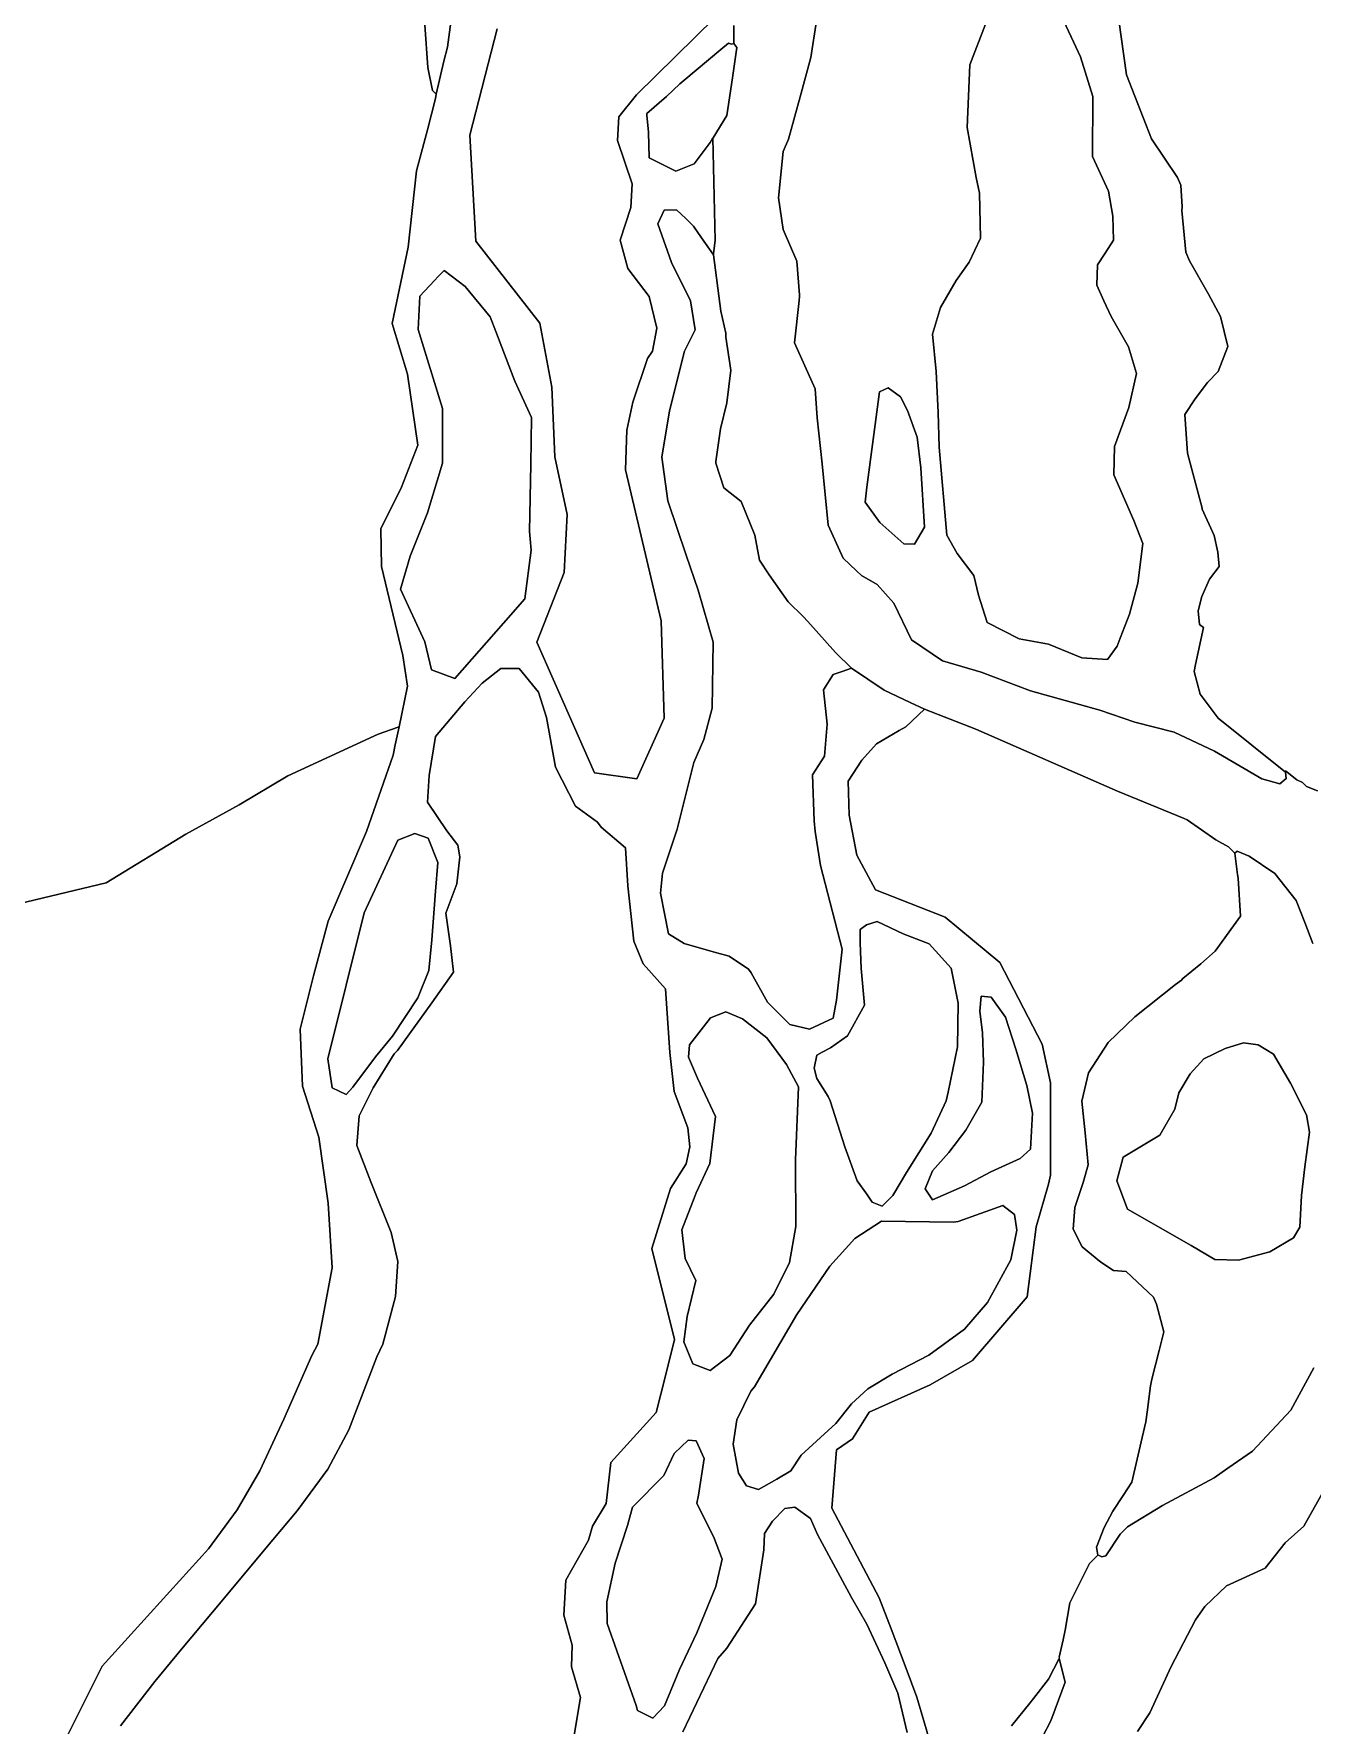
# Model space of a CAD drawing. Header units: inches. Extents: x 288635 to 1232953, y 676945 to 1655780.
# Drawn here: x 490286 to 501421, y 1424535 to 1439270 of the extents above; entities that cross this region are included whole.
import ezdxf

# ---------------------------------------------------------------- set-up
doc = ezdxf.new("R2010")
doc.units = ezdxf.units.IN
doc.header["$MEASUREMENT"] = 0

msp = doc.modelspace()

# ---------------------------------------------------------------- linework, layer by layer
at = {"color": 1}
for points in [[(493858.0744, 1439031.6574), (493791.7074, 1438743.8914), (493758.6135, 1438777.5378), (493718.3334, 1438977.6154), (493690.6721, 1439348.2766), (493644.3099, 1439639.6958), (493674.2744, 1440135.7746), (493687.141, 1440315.9065), (493750.676, 1440396.7911), (493829.0012, 1440343.805), (493865.5763, 1440170.9131), (493941.4236, 1439545.6132), (493888.5069, 1439154.0291), (493858.0744, 1439031.6574)], [(496337.9005, 1439189.602), (496363.8532, 1439180.9272), (496383.6206, 1439184.5878), (496409.7084, 1439152.1189), (496370.7776, 1438888.2547), (496322.2055, 1438559.0438), (496202.2074, 1438364.8794), (496201.9462, 1438364.4567), (496177.217, 1438324.4433), (496036.9278, 1438138.027), (495878.1775, 1438074.5269), (495645.3437, 1438190.9438), (495638.7423, 1438414.7814), (495624.177, 1438561.3612), (495625.4104, 1438562.4292), (495624.177, 1438574.8421), (495798.3048, 1438725.6104), (495913.8535, 1438835.5001), (495948.8004, 1438864.7957), (496271.5465, 1439134.2121), (496337.9005, 1439189.602)], [(497248.6878, 1430694.875), (497042.3124, 1430599.6248), (496870.862, 1430640.8999), (496677.1866, 1430834.5752), (496534.2824, 1431089.6296), (496512.0863, 1431120.3258), (496343.811, 1431234.626), (496204.1107, 1431272.7261), (495949.4727, 1431344.9186), (495813.5849, 1431428.3014), (495743.7563, 1431783.567), (495761.299, 1431958.9936), (495889.7851, 1432342.7033), (496034.4574, 1432921.145), (496121.1624, 1433123.4566), (496194.081, 1433396.9013), (496204.7201, 1433971.4114), (496071.572, 1434424.3665), (495969.1602, 1434727.133), (495808.4415, 1435201.0549), (495755.1063, 1435581.4339), (495823.1099, 1435984.4355), (495953.7419, 1436506.4108), (496045.3604, 1436692.462), (496007.2603, 1436943.2875), (495841.7316, 1437277.9553), (495721.5097, 1437616.3888), (495775.4848, 1437733.864), (495883.435, 1437737.0391), (495965.9852, 1437660.8389), (496030.8568, 1437593.8256), (496101.1542, 1437494.207), (496206.8504, 1437344.4246), (496270.3505, 1436853.357), (496315.0248, 1436663.761), (496312.358, 1436641.4441), (496313.2629, 1436635.5361), (496312.358, 1436627.9632), (496356.658, 1436338.739), (496323.1614, 1436055.3063), (496267.5988, 1435830.41), (496225.2654, 1435544.6594), (496226.6428, 1435540.4761), (496225.2654, 1435531.1785), (496296.703, 1435314.2198), (496447.5158, 1435195.157), (496566.5786, 1434901.4689), (496606.2317, 1434685.3249), (496692.3996, 1434556.8759), (496857.2308, 1434323.2299), (496986.2937, 1434192.8858), (497028.9079, 1434149.8487), (497267.7766, 1433879.6894), (497407.4769, 1433743.1642), (497326.8098, 1433715.7374), (497248.7266, 1433689.1891), (497165.3453, 1433554.7031), (497195.3308, 1433257.3409), (497172.5264, 1432977.9876), (497069.7934, 1432813.2308), (497082.0831, 1432413.6793), (497092.8052, 1432320.5186), (497139.1137, 1432025.1365), (497328.0629, 1431294.9512), (497278.5944, 1430850.9904), (497248.6878, 1430694.875)], [(494377.4625, 1434135.6743), (493954.1283, 1433653.0734), (493750.9279, 1433729.2735), (493691.6611, 1433974.8073), (493479.994, 1434432.0083), (493564.6609, 1434719.8755), (493713.745, 1435097.4681), (493845.7412, 1435531.1698), (493845.7412, 1436007.4207), (493634.0741, 1436695.3388), (493647.211, 1436985.7717), (493775.9403, 1437120.9374), (493809.2329, 1437155.8946), (493858.8781, 1437208.0221), (494044.0868, 1437070.4385), (494261.0456, 1436805.8547), (494310.8498, 1436676.0872), (494476.2083, 1436245.2366), (494620.8797, 1435927.4362), (494613.7058, 1435520.4035), (494603.3871, 1434934.9484), (494609.0831, 1434870.3945), (494617.7905, 1434771.7104), (494563.7295, 1434347.3414), (494377.4625, 1434135.6743)], [(493750.9279, 1433729.2735), (493954.1283, 1433653.0734), (494377.4625, 1434135.6743), (494563.7295, 1434347.3414), (494617.7905, 1434771.7104), (494609.0831, 1434870.3945), (494603.3871, 1434934.9484), (494613.7058, 1435520.4035), (494620.8797, 1435927.4362), (494476.2083, 1436245.2366), (494310.8498, 1436676.0872), (494261.0456, 1436805.8547), (494044.0868, 1437070.4385), (493858.8781, 1437208.0221), (493809.2329, 1437155.8946), (493775.9403, 1437120.9374), (493647.211, 1436985.7717), (493634.0741, 1436695.3388), (493845.7412, 1436007.4207), (493845.7412, 1435531.1698), (493713.745, 1435097.4681), (493564.6609, 1434719.8755), (493479.994, 1434432.0083), (493691.6611, 1433974.8073), (493750.9279, 1433729.2735)], [(498045.2317, 1434972.2887), (497956.3315, 1434823.0634), (497864.2563, 1434826.2384), (497654.7059, 1435013.5638), (497527.7056, 1435191.3641), (497543.3006, 1435319.5027), (497651.7613, 1436151.0343), (497727.8605, 1436185.693), (497835.6812, 1436108.9409), (497896.0064, 1435988.2907), (497979.864, 1435756.0661), (498013.4816, 1435489.8147), (498045.2317, 1434972.2887)], [(497835.6812, 1436108.9409), (497727.8605, 1436185.693), (497651.7613, 1436151.0343), (497543.3006, 1435319.5027), (497527.7056, 1435191.3641), (497654.7059, 1435013.5638), (497864.2563, 1434826.2384), (497956.3315, 1434823.0634), (498045.2317, 1434972.2887), (498013.4816, 1435489.8147), (497979.864, 1435756.0661), (497896.0064, 1435988.2907), (497835.6812, 1436108.9409)], [(493065.5532, 1430092.5832), (493007.3447, 1430029.0831), (492885.6361, 1430087.2916), (492846.9371, 1430341.156), (493164.4377, 1431611.1586), (493455.48, 1432246.1598), (493605.3042, 1432304.5043), (493721.7211, 1432262.1709), (493806.388, 1432050.5038), (493785.2213, 1431801.795), (493753.4712, 1431378.4608), (493727.0128, 1431108.5853), (493631.7626, 1430870.4598), (493409.5122, 1430537.0841), (493261.3452, 1430357.1671), (493065.5532, 1430092.5832)], [(493721.7211, 1432262.1709), (493605.3042, 1432304.5043), (493455.48, 1432246.1598), (493164.4377, 1431611.1586), (492846.9371, 1430341.156), (492885.6361, 1430087.2916), (493007.3447, 1430029.0831), (493065.5532, 1430092.5832), (493261.3452, 1430357.1671), (493409.5122, 1430537.0841), (493631.7626, 1430870.4598), (493727.0128, 1431108.5853), (493753.4712, 1431378.4608), (493785.2213, 1431801.795), (493806.388, 1432050.5038), (493721.7211, 1432262.1709)], [(497769.1771, 1429149.176), (497676.5728, 1429056.5717), (497589.2601, 1429090.9676), (497541.635, 1429162.4052), (497456.9682, 1429278.8221), (497351.1346, 1429575.1561), (497223.7618, 1429975.7986), (497205.6135, 1430011.7194), (497105.0717, 1430170.4698), (497083.9049, 1430260.4283), (497105.0717, 1430371.5535), (497153.3091, 1430397.2801), (497224.1344, 1430435.0536), (497372.3014, 1430540.8872), (497520.4683, 1430808.1169), (497493.9583, 1431127.0992), (497483.0032, 1431351.6779), (497483.0032, 1431425.9024), (497483.0032, 1431468.0948), (497540.1534, 1431508.3116), (497633.2869, 1431535.8283), (497857.654, 1431429.9948), (498086.2544, 1431341.0946), (498276.7548, 1431131.5442), (498338.1383, 1430824.6269), (498331.7883, 1430445.7428), (498249.4261, 1430050.8334), (498233.8122, 1429975.9683), (498102.5528, 1429691.573), (497888.2399, 1429350.2598), (497769.1771, 1429149.176)], [(497589.2601, 1429090.9676), (497676.5728, 1429056.5717), (497769.1771, 1429149.176), (497888.2399, 1429350.2598), (498102.5528, 1429691.573), (498233.8122, 1429975.9683), (498249.4261, 1430050.8334), (498331.7883, 1430445.7428), (498338.1383, 1430824.6269), (498276.7548, 1431131.5442), (498086.2544, 1431341.0946), (497857.654, 1431429.9948), (497633.2869, 1431535.8283), (497540.1534, 1431508.3116), (497483.0032, 1431468.0948), (497483.0032, 1431425.9024), (497483.0032, 1431351.6779), (497493.9583, 1431127.0992), (497520.4683, 1430808.1169), (497372.3014, 1430540.8872), (497224.1344, 1430435.0536), (497153.3091, 1430397.2801), (497105.0717, 1430371.5535), (497083.9049, 1430260.4283), (497105.0717, 1430170.4698), (497205.6135, 1430011.7194), (497223.7618, 1429975.7986), (497351.1346, 1429575.1561), (497456.9682, 1429278.8221), (497541.635, 1429162.4052), (497589.2601, 1429090.9676)], [(498393.3834, 1429234.5837), (498112.9245, 1429112.8751), (498049.4244, 1429208.1253), (498112.9245, 1429364.2298), (498257.1869, 1429523.8945), (498403.9667, 1429718.7722), (498544.1962, 1429962.1893), (498559.4909, 1430311.5298), (498549.4879, 1430568.0864), (498525.6753, 1430755.9409), (498538.9045, 1430885.587), (498626.2172, 1430877.6495), (498750.5716, 1430703.0242), (498841.0845, 1430424.7012), (498935.7803, 1430107.7105), (498986.0512, 1429866.9391), (498967.5304, 1429554.7302), (498877.5719, 1429472.7092), (498623.4066, 1429357.2627), (498393.3834, 1429234.5837)], [(498049.4244, 1429208.1253), (498112.9245, 1429112.8751), (498393.3834, 1429234.5837), (498623.4066, 1429357.2627), (498877.5719, 1429472.7092), (498967.5304, 1429554.7302), (498986.0512, 1429866.9391), (498935.7803, 1430107.7105), (498841.0845, 1430424.7012), (498750.5716, 1430703.0242), (498626.2172, 1430877.6495), (498538.9045, 1430885.587), (498525.6753, 1430755.9409), (498549.4879, 1430568.0864), (498559.4909, 1430311.5298), (498544.1962, 1429962.1893), (498403.9667, 1429718.7722), (498257.1869, 1429523.8945), (498112.9245, 1429364.2298), (498049.4244, 1429208.1253)], [(496349.1309, 1427755.5599), (496177.6805, 1427625.3847), (496025.2802, 1427682.5348), (495949.0801, 1427876.2102), (495977.6551, 1428095.2856), (496051.5693, 1428408.9762), (495960.1291, 1428602.0166), (495929.649, 1428850.9371), (496045.9652, 1429148.3877), (496055.9448, 1429173.908), (496174.0792, 1429429.8659), (496223.1754, 1429839.0007), (496068.2456, 1430170.7007), (495987.1801, 1430355.8901), (495996.7052, 1430463.8403), (496180.8555, 1430698.7908), (496312.9857, 1430748.8165), (496460.2561, 1430689.2658), (496669.8065, 1430524.1655), (496841.5267, 1430290.7476), (496905.6109, 1430171.0432), (496946.0321, 1430095.5396), (496920.632, 1429460.5383), (496923.807, 1428879.5122), (496868.6118, 1428565.9996), (496733.3066, 1428288.961), (496520.5812, 1428019.0854), (496349.1309, 1427755.5599)], [(496025.2802, 1427682.5348), (496177.6805, 1427625.3847), (496349.1309, 1427755.5599), (496520.5812, 1428019.0854), (496733.3066, 1428288.961), (496868.6118, 1428565.9996), (496923.807, 1428879.5122), (496920.632, 1429460.5383), (496946.0321, 1430095.5396), (496905.6109, 1430171.0432), (496841.5267, 1430290.7476), (496669.8065, 1430524.1655), (496460.2561, 1430689.2658), (496312.9857, 1430748.8165), (496180.8555, 1430698.7908), (495996.7052, 1430463.8403), (495987.1801, 1430355.8901), (496068.2456, 1430170.7007), (496223.1754, 1429839.0007), (496174.0792, 1429429.8659), (496055.9448, 1429173.908), (496045.9652, 1429148.3877), (495929.649, 1428850.9371), (495960.1291, 1428602.0166), (496051.5693, 1428408.9762), (495977.6551, 1428095.2856), (495949.0801, 1427876.2102), (496025.2802, 1427682.5348)], [(501053.7565, 1428658.6376), (500778.5893, 1428587.1999), (500572.2139, 1428592.4916), (500367.7334, 1428713.9653), (499812.1073, 1429031.4659), (499720.2538, 1429277.7638), (499775.8164, 1429484.1392), (500095.3089, 1429676.143), (500225.1236, 1429901.6562), (500260.0049, 1430045.057), (500357.9009, 1430209.099), (500476.9637, 1430341.3909), (500664.8182, 1430431.3494), (500823.5685, 1430478.9745), (500950.5688, 1430463.0995), (501085.5066, 1430381.0785), (501233.6735, 1430129.7238), (501371.2571, 1429851.9108), (501397.7155, 1429701.098), (501356.6021, 1429398.4549), (501328.8853, 1429149.0039), (501313.0487, 1428872.9505), (501257.4861, 1428780.3461), (501053.7565, 1428658.6376)], [(500572.2139, 1428592.4916), (500778.5893, 1428587.1999), (501053.7565, 1428658.6376), (501257.4861, 1428780.3461), (501313.0487, 1428872.9505), (501328.8853, 1429149.0039), (501356.6021, 1429398.4549), (501397.7155, 1429701.098), (501371.2571, 1429851.9108), (501233.6735, 1430129.7238), (501085.5066, 1430381.0785), (500950.5688, 1430463.0995), (500823.5685, 1430478.9745), (500664.8182, 1430431.3494), (500476.9637, 1430341.3909), (500357.9009, 1430209.099), (500260.0049, 1430045.057), (500225.1236, 1429901.6562), (500095.3089, 1429676.143), (499775.8164, 1429484.1392), (499720.2538, 1429277.7638), (499812.1073, 1429031.4659), (500367.7334, 1428713.9653), (500572.2139, 1428592.4916)], [(498827.2233, 1428985.0811), (498848.39, 1428847.4975), (498795.4733, 1428588.2053), (498594.3895, 1428217.7879), (498393.3058, 1427984.9541), (498081.0968, 1427757.412), (497763.5962, 1427593.37), (497551.9291, 1427466.3698), (497409.0538, 1427334.0778), (497271.4702, 1427164.7442), (496970.5725, 1426889.0183), (496879.8861, 1426751.9933), (496758.1775, 1426677.9099), (496599.4272, 1426587.9513), (496493.5937, 1426619.7014), (496424.8018, 1426730.8266), (496377.1768, 1426984.8271), (496408.9268, 1427196.4942), (496530.6354, 1427445.2031), (496563.1817, 1427481.7134), (496932.9793, 1428113.5419), (497219.1854, 1428532.9266), (497436.7469, 1428773.9432), (497669.5807, 1428926.3435), (498296.4963, 1428918.6816), (498337.0522, 1428923.1878), (498727.3134, 1429062.0944), (498827.2233, 1428985.0811)], [(498727.3134, 1429062.0944), (498337.0522, 1428923.1878), (498296.4963, 1428918.6816), (497669.5807, 1428926.3435), (497436.7469, 1428773.9432), (497219.1854, 1428532.9266), (496932.9793, 1428113.5419), (496563.1817, 1427481.7134), (496530.6354, 1427445.2031), (496408.9268, 1427196.4942), (496377.1768, 1426984.8271), (496424.8018, 1426730.8266), (496493.5937, 1426619.7014), (496599.4272, 1426587.9513), (496758.1775, 1426677.9099), (496879.8861, 1426751.9933), (496970.5725, 1426889.0183), (497271.4702, 1427164.7442), (497409.0538, 1427334.0778), (497551.9291, 1427466.3698), (497763.5962, 1427593.37), (498081.0968, 1427757.412), (498393.3058, 1427984.9541), (498594.3895, 1428217.7879), (498795.4733, 1428588.2053), (498848.39, 1428847.4975), (498827.2233, 1428985.0811), (498727.3134, 1429062.0944)], [(495779.1819, 1424704.0084), (495677.5817, 1424596.0582), (495544.2315, 1424662.7333), (495532.3769, 1424707.7455), (495281.1086, 1425419.8962), (495277.5309, 1425608.8852), (495350.5561, 1425945.4359), (495458.5063, 1426275.6365), (495499.7814, 1426434.3869), (495772.8319, 1426710.6124), (495863.5609, 1426903.0369), (495985.5574, 1427018.588), (496055.4075, 1427012.238), (496125.2576, 1426859.8377), (496074.8602, 1426539.1621), (496059.8608, 1426469.2695), (496210.9828, 1426164.5113), (496280.8329, 1425980.361), (496226.8578, 1425742.2355), (496061.7575, 1425339.0097), (495909.3572, 1425021.509), (495779.1819, 1424704.0084)], [(496055.4075, 1427012.238), (495985.5574, 1427018.588), (495863.5609, 1426903.0369), (495772.8319, 1426710.6124), (495499.7814, 1426434.3869), (495458.5063, 1426275.6365), (495350.5561, 1425945.4359), (495277.5309, 1425608.8852), (495281.1086, 1425419.8962), (495532.3769, 1424707.7455), (495544.2315, 1424662.7333), (495677.5817, 1424596.0582), (495779.1819, 1424704.0084), (495909.3572, 1425021.509), (496061.7575, 1425339.0097), (496226.8578, 1425742.2355), (496280.8329, 1425980.361), (496210.9828, 1426164.5113), (496059.8608, 1426469.2695), (496074.8602, 1426539.1621), (496125.2576, 1426859.8377), (496055.4075, 1427012.238)]]:
    msp.add_lwpolyline(points, close=True, dxfattribs=at)
for points in [[(490547.2805, 1424381.9223), (490881.9167, 1425049.7714), (491807.6615, 1426071.2829), (492056.1095, 1426410.6943), (492254.5474, 1426752.0074), (492463.5687, 1427201.8), (492706.992, 1427755.1297), (492759.5939, 1427853.7582), (492883.7278, 1428520.486), (492849.8611, 1429083.5204), (492769.4276, 1429659.2549), (492625.494, 1430103.7558), (492604.3273, 1430599.0568), (492722.8609, 1431064.7244), (492849.8611, 1431538.8587), (493184.2951, 1432322.0269), (493415.3419, 1432986.5757), (493434.4328, 1433077.0154), (493467.2079, 1433232.2817), (493542.0246, 1433586.7134), (493500.8559, 1433854.3095), (493312.8956, 1434628.5877), (493307.6039, 1434956.6717), (493487.5209, 1435321.7974), (493630.3962, 1435686.9232), (493540.6882, 1436306.4426), (493408.1458, 1436745.2586), (493545.8167, 1437412.5954), (493620.4799, 1438076.2686), (493714.1637, 1438434.8243), (493785.5503, 1438708.0417), (493791.7074, 1438743.8914), (493858.0744, 1439031.6574), (493888.5069, 1439154.0291), (493941.4236, 1439545.6132)], [(499713.3403, 1439554.0321), (499805.2435, 1438912.2599), (500021.1439, 1438356.6338), (500248.0857, 1438018.4082), (500278.3195, 1437952.3496), (500287.9172, 1437762.4929), (500284.8873, 1437732.1941), (500321.2327, 1437367.4722), (500353.9418, 1437293.1334), (500519.6199, 1437001.9644), (500623.3368, 1436807.2307), (500685.4738, 1436545.4294), (500602.0643, 1436327.9106), (500510.6241, 1436233.0837), (500402.2505, 1436089.1501), (500312.5037, 1435953.6831), (500334.668, 1435618.3298), (500462.7176, 1435138.144), (500463.6813, 1435128.9886), (500568.1975, 1434900.4277), (500598.6776, 1434754.8007), (500612.2243, 1434629.4938), (500528.0002, 1434517.9585), (500461.5173, 1434367.0266), (500427.6506, 1434243.413), (500441.1973, 1434123.1861), (500474.6916, 1434098.327), (500406.3638, 1433776.231), (500394.0232, 1433716.1797), (500444.5341, 1433517.1458), (500601.9775, 1433307.2213), (501188.668, 1432837.0828), (501193.7288, 1432783.8268), (501140.443, 1432736.7), (500981.6927, 1432779.0334), (500571.5877, 1433019.8048), (500219.6912, 1433186.4926), (499875.7322, 1433273.8053), (499571.4607, 1433376.993), (498968.2095, 1433546.3266), (498536.9378, 1433707.7228), (498200.9163, 1433808.2647), (497930.5061, 1433990.716), (497777.5821, 1434310.974), (497630.8755, 1434471.8338), (497496.9453, 1434550.9662), (497452.1686, 1434592.6549), (497335.3577, 1434701.4099), (497204.3389, 1434988.5361), (497153.5542, 1435525.3276), (497109.2433, 1435925.9939), (497090.7224, 1436177.3486), (496912.0166, 1436579.4366), (496953.3684, 1436946.6354), (496954.689, 1436982.2911), (496954.352, 1436986.6724), (496954.689, 1436995.772), (496932.1159, 1437289.2224), (496812.9094, 1437566.4139), (496771.4056, 1437841.3766), (496813.3736, 1438245.3109), (496858.7039, 1438353.8458), (496961.0763, 1438722.3936), (497053.6807, 1439063.7068), (497103.9516, 1439383.8533)], [(499216.174, 1439466.8277), (499404.1344, 1439070.5869), (499510.8146, 1438725.1462), (499509.0846, 1438202.0424), (499646.7424, 1437899.1954), (499686.1808, 1437682.4741), (499691.4724, 1437473.4528), (499616.7453, 1437359.2471), (499551.243, 1437259.1399), (499545.9513, 1437079.2229), (499607.0548, 1436945.3153), (499670.3057, 1436806.7015), (499821.1185, 1436544.7635), (499889.9103, 1436311.9297), (499823.7644, 1436015.5958), (499699.41, 1435674.2826), (499694.9658, 1435427.0379), (499868.7436, 1435031.3438), (499945.473, 1434830.2601), (499903.1395, 1434483.6552), (499831.4331, 1434214.0198), (499750.1883, 1434005.2566), (499723.2225, 1433935.9666), (499723.2225, 1433935.9666), (499638.5557, 1433819.5497), (499416.3052, 1433832.7789), (499125.263, 1433951.8416), (498868.6166, 1433999.4667), (498590.8036, 1434142.342), (498514.0743, 1434380.4675), (498474.3867, 1434552.447), (498328.8656, 1434742.9474), (498238.907, 1434901.6977), (498172.7611, 1435668.9909), (498164.8236, 1435970.6165), (498146.3027, 1436327.8047), (498114.5526, 1436653.2429), (498183.3444, 1436886.0767), (498320.928, 1437121.5563), (498434.6991, 1437280.3066), (498532.5951, 1437489.3279), (498522.8163, 1437883.1896), (498495.8026, 1438018.2581), (498416.4274, 1438454.8215), (498439.1294, 1438999.6702), (498576.0927, 1439355.0674)], [(498576.0927, 1439355.0674), (498439.1294, 1438999.6702), (498416.4274, 1438454.8215), (498495.8026, 1438018.2581), (498522.8163, 1437883.1896), (498532.5951, 1437489.3279), (498434.6991, 1437280.3066), (498320.928, 1437121.5563), (498183.3444, 1436886.0767), (498114.5526, 1436653.2429), (498146.3027, 1436327.8047), (498146.3027, 1436327.8047), (498164.8236, 1435970.6165), (498172.7611, 1435668.9909), (498238.907, 1434901.6977), (498328.8656, 1434742.9474), (498474.3867, 1434552.447), (498514.0743, 1434380.4675), (498590.8036, 1434142.342), (498868.6166, 1433999.4667), (499125.263, 1433951.8416), (499416.3052, 1433832.7789), (499638.5557, 1433819.5497), (499723.2225, 1433935.9666), (499750.1883, 1434005.2566), (499831.4331, 1434214.0198), (499903.1395, 1434483.6552), (499945.473, 1434830.2601), (499868.7436, 1435031.3438), (499694.9658, 1435427.0379), (499699.41, 1435674.2826), (499823.7644, 1436015.5958), (499889.9103, 1436311.9297), (499821.1185, 1436544.7635), (499670.3057, 1436806.7015), (499607.0548, 1436945.3153), (499545.9513, 1437079.2229), (499551.243, 1437259.1399), (499616.7453, 1437359.2471), (499691.4724, 1437473.4528), (499686.1808, 1437682.4741), (499646.7424, 1437899.1954), (499509.0846, 1438202.0424), (499510.8146, 1438725.1462), (499404.1344, 1439070.5869), (499216.174, 1439466.8277)], [(501467.8243, 1432674.3055), (501373.1521, 1432713.6034), (501336.6238, 1432748.6705), (501287.4006, 1432771.4454), (501188.668, 1432850.5637), (501190.0546, 1432835.9716), (501188.668, 1432837.0828), (500601.9775, 1433307.2213), (500444.5341, 1433517.1458), (500394.0232, 1433716.1797), (500406.3638, 1433776.231), (500474.6916, 1434098.327), (500441.1973, 1434123.1861), (500427.6506, 1434243.413), (500461.5173, 1434367.0266), (500528.0002, 1434517.9585), (500612.2243, 1434629.4938), (500598.6776, 1434754.8007), (500568.1975, 1434900.4277), (500463.6813, 1435128.9886), (500462.7176, 1435138.144), (500334.668, 1435618.3298), (500312.5037, 1435953.6831), (500402.2505, 1436089.1501), (500510.6241, 1436233.0837), (500602.0643, 1436327.9106), (500685.4738, 1436545.4294), (500623.3368, 1436807.2307), (500519.6199, 1437001.9644), (500353.9418, 1437293.1334), (500321.2327, 1437367.4722), (500284.8873, 1437732.1941), (500287.9172, 1437762.4929), (500278.3195, 1437952.3496), (500248.0857, 1438018.4082), (500021.1439, 1438356.6338), (499805.2435, 1438912.2599), (499713.3403, 1439554.0321)], [(493690.6721, 1439348.2766), (493718.3334, 1438977.6154), (493758.6135, 1438777.5378), (493791.7074, 1438743.8914), (493785.5503, 1438708.0417), (493714.1637, 1438434.8243), (493620.4799, 1438076.2686), (493545.8167, 1437412.5954), (493408.1458, 1436745.2586), (493540.6882, 1436306.4426), (493630.3962, 1435686.9232), (493487.5209, 1435321.7974), (493307.6039, 1434956.6717), (493312.8956, 1434628.5877), (493500.8559, 1433854.3095), (493542.0246, 1433586.7134), (493467.2079, 1433232.2817), (493393.4664, 1433207.0461), (493285.8022, 1433170.2015), (492498.4006, 1432806.1341), (492075.0664, 1432552.1336), (491609.3988, 1432298.1331), (490915.1308, 1431874.7989), (489323.3943, 1431493.7981)], [(496218.7641, 1439410.2288), (495536.7586, 1438739.9389), (495382.0119, 1438547.0465), (495369.3119, 1438339.6127), (495497.2211, 1437962.3686), (495486.8173, 1437757.7599), (495394.712, 1437471.7777), (495459.7027, 1437224.5065), (495644.4791, 1436980.71), (495712.2126, 1436705.5428), (495674.1125, 1436506.5757), (495631.7791, 1436443.0756), (495504.2413, 1436061.2758), (495451.8223, 1435818.8379), (495439.2581, 1435473.1628), (495750.745, 1434155.3337), (495777.2034, 1433308.6653), (495539.0779, 1432779.4976), (495168.6605, 1432832.4144), (494665.9511, 1433970.125), (494904.0766, 1434578.6679), (494930.535, 1435081.3772), (494824.7015, 1435584.0866), (494798.2431, 1436192.6294), (494692.4095, 1436748.2556), (494136.7834, 1437462.632), (494083.8666, 1438388.6755), (494321.9921, 1439314.719)], [(494321.9921, 1439314.719), (494083.8666, 1438388.6755), (494136.7834, 1437462.632), (494692.4095, 1436748.2556), (494798.2431, 1436192.6294), (494824.7015, 1435584.0866), (494930.535, 1435081.3772), (494904.0766, 1434578.6679), (494665.9511, 1433970.125), (495168.6605, 1432832.4144), (495539.0779, 1432779.4976), (495777.2034, 1433308.6653), (495750.745, 1434155.3337), (495439.2581, 1435473.1628), (495451.8223, 1435818.8379), (495504.2413, 1436061.2758), (495631.7791, 1436443.0756), (495674.1125, 1436506.5757), (495712.2126, 1436705.5428), (495644.4791, 1436980.71), (495459.7027, 1437224.5065), (495394.712, 1437471.7777), (495486.8173, 1437757.7599), (495497.2211, 1437962.3686), (495369.3119, 1438339.6127), (495382.0119, 1438547.0465), (495536.7586, 1438739.9389), (496218.7641, 1439410.2288)], [(496383.6206, 1439343.7614), (496383.6206, 1439184.5878), (496363.8532, 1439180.9272), (496337.9005, 1439189.602), (496271.5465, 1439134.2121), (495948.8004, 1438864.7957), (495913.8535, 1438835.5001), (495798.3048, 1438725.6104), (495624.177, 1438574.8421), (495625.4104, 1438562.4292), (495624.177, 1438561.3612), (495638.7423, 1438414.7814), (495645.3437, 1438190.9438), (495878.1775, 1438074.5269), (496036.9278, 1438138.027), (496177.217, 1438324.4433), (496201.9462, 1438364.4567), (496219.8425, 1437469.8295), (496206.8504, 1437357.9055), (496207.675, 1437351.5285), (496206.8504, 1437344.4246), (496101.1542, 1437494.207), (496030.8568, 1437593.8256), (495965.9852, 1437660.8389), (495883.435, 1437737.0391), (495775.4848, 1437733.864), (495721.5097, 1437616.3888), (495841.7316, 1437277.9553), (496007.2603, 1436943.2875), (496045.3604, 1436692.462), (495953.7419, 1436506.4108), (495823.1099, 1435984.4355), (495755.1063, 1435581.4339), (495808.4415, 1435201.0549), (495969.1602, 1434727.133), (496071.572, 1434424.3665), (496204.7201, 1433971.4114), (496194.081, 1433396.9013), (496121.1624, 1433123.4566), (496034.4574, 1432921.145), (495889.7851, 1432342.7033), (495761.299, 1431958.9936), (495743.7563, 1431783.567), (495813.5849, 1431428.3014), (495949.4727, 1431344.9186), (496204.1107, 1431272.7261), (496343.811, 1431234.626), (496512.0863, 1431120.3258), (496534.2824, 1431089.6296), (496677.1866, 1430834.5752), (496870.862, 1430640.8999), (497042.3124, 1430599.6248), (497248.6878, 1430694.875), (497278.5944, 1430850.9904), (497328.0629, 1431294.9512), (497139.1137, 1432025.1365), (497092.8052, 1432320.5186), (497082.0831, 1432413.6793), (497069.7934, 1432813.2308), (497172.5264, 1432977.9876), (497195.3308, 1433257.3409), (497165.3453, 1433554.7031), (497248.7266, 1433689.1891), (497326.8098, 1433715.7374), (497407.4769, 1433743.1642), (497693.2275, 1433552.6638), (497920.5148, 1433446.1869), (498045.6532, 1433387.5635), (497880.5528, 1433231.9881), (497824.2687, 1433199.6248), (497626.5523, 1433085.9379), (497497.6635, 1432943.0394), (497379.914, 1432759.1553), (497388.4269, 1432463.6366), (497455.1521, 1432115.471), (497616.0612, 1431813.7665), (498224.6041, 1431575.641), (498700.855, 1431178.7653), (499069.1915, 1430468.4022), (499143.1814, 1430131.7482), (499141.2647, 1429328.4118), (499124.1892, 1429247.3031), (499018.3557, 1428876.8856), (498938.9805, 1428268.3428), (498462.7296, 1427712.7167), (498092.3122, 1427501.0496), (497563.1444, 1427262.9241), (497417.4615, 1427029.8314), (497278.5944, 1426935.1493), (497236.2609, 1426427.1482), (497648.0579, 1425643.4056), (497755.3474, 1425375.8184), (497884.6288, 1425028.7134), (497977.387, 1424779.6688), (498043.3682, 1424552.8584), (498112.8539, 1424314.0012)], [(501428.4954, 1431345.5687), (501356.1053, 1431528.4491), (501282.4451, 1431718.9495), (501097.0248, 1431955.1699), (500872.2343, 1432105.0302), (500768.2, 1432149.057), (500747.0332, 1432131.7003), (500692.4231, 1432187.5804), (500583.2029, 1432249.8105), (500333.7155, 1432421.9099), (500305.5391, 1432433.5455), (499725.2315, 1432673.187), (498490.981, 1433212.7941), (498045.6532, 1433387.5635), (497920.5148, 1433446.1869), (497693.2275, 1433552.6638), (497407.4769, 1433743.1642), (497267.7766, 1433879.6894), (497028.9079, 1434149.8487), (496986.2937, 1434192.8858), (496857.2308, 1434323.2299), (496692.3996, 1434556.8759), (496606.2317, 1434685.3249), (496566.5786, 1434901.4689), (496447.5158, 1435195.157), (496296.703, 1435314.2198), (496225.2654, 1435531.1785), (496226.6428, 1435540.4761), (496225.2654, 1435544.6594), (496267.5988, 1435830.41), (496323.1614, 1436055.3063), (496356.658, 1436338.739), (496312.358, 1436627.9632), (496313.2629, 1436635.5361), (496312.358, 1436641.4441), (496315.0248, 1436663.761), (496270.3505, 1436853.357), (496206.8504, 1437344.4246), (496207.675, 1437351.5285), (496206.8504, 1437357.9055), (496219.8425, 1437469.8295), (496201.9462, 1438364.4567), (496202.2074, 1438364.8794), (496322.2055, 1438559.0438), (496370.7776, 1438888.2547), (496409.7084, 1439152.1189), (496383.6206, 1439184.5878), (496383.6206, 1439343.7614)], [(497103.9516, 1439383.8533), (497053.6807, 1439063.7068), (496961.0763, 1438722.3936), (496858.7039, 1438353.8458), (496813.3736, 1438245.3109), (496771.4056, 1437841.3766), (496812.9094, 1437566.4139), (496932.1159, 1437289.2224), (496954.689, 1436995.772), (496954.352, 1436986.6724), (496954.689, 1436982.2911), (496953.3684, 1436946.6354), (496912.0166, 1436579.4366), (497090.7224, 1436177.3486), (497109.2433, 1435925.9939), (497153.5542, 1435525.3276), (497204.3389, 1434988.5361), (497335.3577, 1434701.4099), (497452.1686, 1434592.6549), (497496.9453, 1434550.9662), (497630.8755, 1434471.8338), (497777.5821, 1434310.974), (497930.5061, 1433990.716), (498200.9163, 1433808.2647), (498536.9378, 1433707.7228), (498968.2095, 1433546.3266), (499571.4607, 1433376.993), (499875.7322, 1433273.8053), (500219.6912, 1433186.4926), (500571.5877, 1433019.8048), (500981.6927, 1432779.0334), (501140.443, 1432736.7), (501193.7288, 1432783.8268), (501188.668, 1432837.0828), (501190.0546, 1432835.9716), (501188.668, 1432850.5637), (501287.4006, 1432771.4454), (501336.6238, 1432748.6705), (501373.1521, 1432713.6034), (501467.8243, 1432674.3055)], [(491041.9455, 1424528.4729), (491340.3961, 1424915.8237), (491572.1715, 1425198.3992), (491930.9472, 1425627.0251), (492307.8199, 1426078.6794), (492578.6485, 1426401.7266), (492845.3491, 1426766.8524), (493029.4994, 1427109.753), (493274.1603, 1427744.3323), (493326.8922, 1427855.6552), (493437.3135, 1428269.7352), (493456.724, 1428576.2826), (493398.7712, 1428827.4113), (493219.9998, 1429268.7574), (493099.3496, 1429586.258), (493118.3996, 1429843.4335), (493241.2958, 1430087.7064), (493425.1714, 1430384.7315), (493452.2004, 1430413.6912), (493753.4009, 1430827.6855), (493940.7263, 1431094.386), (493916.7, 1431324.6854), (493874.0511, 1431608.737), (493969.3013, 1431865.9126), (493997.8764, 1432100.863), (493978.8263, 1432202.4632), (493883.5762, 1432326.2885), (493715.3008, 1432577.114), (493728.0008, 1432808.8894), (493785.151, 1433148.6151), (494041.2686, 1433451.6039), (494191.4389, 1433613.4466), (494352.3059, 1433740.4469), (494513.1729, 1433740.4469), (494681.0103, 1433534.5071), (494750.24, 1433312.8794), (494830.6735, 1432881.0785), (495004.2405, 1432542.4112), (495194.7409, 1432402.7109), (495228.9938, 1432359.1594), (495440.2747, 1432178.3438), (495461.4414, 1431848.1431), (495512.2415, 1431365.5421), (495593.2757, 1431167.1157), (495787.5221, 1430951.2864), (495827.2097, 1430395.6603), (495863.0526, 1430055.1529), (495982.1425, 1429739.9389), (495999.0758, 1429574.8386), (495969.4424, 1429426.6716), (495831.1778, 1429209.7933), (495668.4594, 1428689.0944), (495866.8973, 1427895.3428), (495787.5221, 1427577.8422), (495708.147, 1427260.3415), (495311.2712, 1426823.7781), (495271.5836, 1426466.5899), (495152.5209, 1426268.152), (495117.7835, 1426146.571), (494920.9916, 1425798.2108), (494901.9416, 1425493.4102), (494975.2962, 1425232.1921), (494968.0927, 1425044.8996), (495047.9918, 1424775.8587), (494973.8972, 1424343.8082)], [(494973.8972, 1424343.8082), (495047.9918, 1424775.8587), (494968.0927, 1425044.8996), (494975.2962, 1425232.1921), (494901.9416, 1425493.4102), (494920.9916, 1425798.2108), (495117.7835, 1426146.571), (495152.5209, 1426268.152), (495271.5836, 1426466.5899), (495311.2712, 1426823.7781), (495708.147, 1427260.3415), (495787.5221, 1427577.8422), (495866.8973, 1427895.3428), (495668.4594, 1428689.0944), (495831.1778, 1429209.7933), (495969.4424, 1429426.6716), (495999.0758, 1429574.8386), (495982.1425, 1429739.9389), (495863.0526, 1430055.1529), (495827.2097, 1430395.6603), (495787.5221, 1430951.2864), (495593.2757, 1431167.1157), (495512.2415, 1431365.5421), (495461.4414, 1431848.1431), (495440.2747, 1432178.3438), (495228.9938, 1432359.1594), (495194.7409, 1432402.7109), (495004.2405, 1432542.4112), (494830.6735, 1432881.0785), (494750.24, 1433312.8794), (494681.0103, 1433534.5071), (494513.1729, 1433740.4469), (494352.3059, 1433740.4469), (494352.3059, 1433740.4469), (494191.4389, 1433613.4466), (494041.2686, 1433451.6039), (493785.151, 1433148.6151), (493728.0008, 1432808.8894), (493715.3008, 1432577.114), (493883.5762, 1432326.2885), (493978.8263, 1432202.4632), (493997.8764, 1432100.863), (493969.3013, 1431865.9126), (493874.0511, 1431608.737), (493916.7, 1431324.6854), (493940.7263, 1431094.386), (493753.4009, 1430827.6855), (493452.2004, 1430413.6912), (493425.1714, 1430384.7315), (493241.2958, 1430087.7064), (493118.3996, 1429843.4335), (493099.3496, 1429586.258), (493219.9998, 1429268.7574), (493398.7712, 1428827.4113), (493456.724, 1428576.2826), (493437.3135, 1428269.7352), (493326.8922, 1427855.6552), (493274.1603, 1427744.3323), (493029.4994, 1427109.753), (492845.3491, 1426766.8524), (492578.6485, 1426401.7266), (492307.8199, 1426078.6794), (491930.9472, 1425627.0251), (491572.1715, 1425198.3992), (491340.3961, 1424915.8237), (491041.9455, 1424528.4729)], [(498112.8539, 1424314.0012), (498043.3682, 1424552.8584), (497977.387, 1424779.6688), (497884.6288, 1425028.7134), (497755.3474, 1425375.8184), (497648.0579, 1425643.4056), (497236.2609, 1426427.1482), (497278.5944, 1426935.1493), (497417.4615, 1427029.8314), (497563.1444, 1427262.9241), (498092.3122, 1427501.0496), (498462.7296, 1427712.7167), (498938.9805, 1428268.3428), (499018.3557, 1428876.8856), (499124.1892, 1429247.3031), (499141.2647, 1429328.4118), (499143.1814, 1430131.7482), (499069.1915, 1430468.4022), (498700.855, 1431178.7653), (498224.6041, 1431575.641), (497616.0612, 1431813.7665), (497455.1521, 1432115.471), (497388.4269, 1432463.6366), (497379.914, 1432759.1553), (497497.6635, 1432943.0394), (497626.5523, 1433085.9379), (497824.2687, 1433199.6248), (497880.5528, 1433231.9881), (498045.6532, 1433387.5635), (498490.981, 1433212.7941), (499725.2315, 1432673.187), (500305.5391, 1432433.5455), (500333.7155, 1432421.9099), (500583.2029, 1432249.8105), (500692.4231, 1432187.5804), (500747.0332, 1432131.7003), (500771.219, 1431947.6141), (500775.4944, 1431915.0726), (500797.6822, 1431582.2556), (500577.2939, 1431277.7003), (500450.2936, 1431167.6334), (500295.0579, 1431040.968), (500281.7436, 1431026.6295), (500230.5258, 1430988.2162), (499876.2525, 1430705.3525), (499644.2653, 1430483.5254), (499472.75, 1430218.79), (499415.6649, 1429970.4444), (499442.7583, 1429696.1238), (499469.8517, 1429416.7232), (499427.5182, 1429264.3229), (499353.0114, 1429044.1892), (499339.4647, 1428856.2288), (499419.0516, 1428703.8285), (499581.6119, 1428570.0549), (499689.9854, 1428495.5481), (499801.6846, 1428486.3411), (500038.8913, 1428263.77), (500065.571, 1428203.5824), (500130.309, 1427960.7661), (500089.2902, 1427800.13), (500025.5287, 1427550.4296), (500012.8121, 1427490.7798), (499983.7403, 1427261.8392), (499972.9667, 1427176.997), (499941.1949, 1427040.2403), (499897.844, 1426853.643), (499851.2581, 1426653.121), (499775.0025, 1426536.6766), (499685.7827, 1426400.4355), (499610.3535, 1426256.698), (499543.406, 1426085.1256), (499553.5194, 1426017.2208), (499482.3189, 1425943.6027), (499310.3393, 1425602.2895), (499270.6518, 1425364.164), (499251.6899, 1425279.7834), (499217.735, 1425128.6844), (499219.3563, 1425122.4185), (499217.735, 1425115.2035), (499124.6226, 1424936.3025), (498993.389, 1424766.9688), (498961.6482, 1424727.4692), (498802.8887, 1424529.9016)], [(489323.3943, 1431493.7981), (490915.1308, 1431874.7989), (491609.3988, 1432298.1331), (492075.0664, 1432552.1336), (492498.4006, 1432806.1341), (493285.8022, 1433170.2015), (493393.4664, 1433207.0461), (493467.2079, 1433232.2817), (493434.4328, 1433077.0154), (493415.3419, 1432986.5757), (493184.2951, 1432322.0269), (492849.8611, 1431538.8587), (492722.8609, 1431064.7244), (492604.3273, 1430599.0568), (492625.494, 1430103.7558), (492769.4276, 1429659.2549), (492849.8611, 1429083.5204), (492883.7278, 1428520.486), (492759.5939, 1427853.7582), (492706.992, 1427755.1297), (492463.5687, 1427201.8), (492254.5474, 1426752.0074), (492056.1095, 1426410.6943), (491807.6615, 1426071.2829), (490881.9167, 1425049.7714), (490547.2805, 1424381.9223)], [(501436.1155, 1427648.7372), (501235.0317, 1427280.4364), (500901.6561, 1426923.2482), (500687.6774, 1426773.8028), (500568.2804, 1426690.4144), (500118.4878, 1426449.6431), (499811.5705, 1426264.4344), (499747.8213, 1426200.6851), (499624.6861, 1426010.553), (499589.1261, 1426002.0863), (499555.2593, 1426019.0197), (499553.5194, 1426017.2208), (499543.406, 1426085.1256), (499610.3535, 1426256.698), (499685.7827, 1426400.4355), (499775.0025, 1426536.6766), (499851.2581, 1426653.121), (499897.844, 1426853.643), (499941.1949, 1427040.2403), (499972.9667, 1427176.997), (499983.7403, 1427261.8392), (500012.8121, 1427490.7798), (500025.5287, 1427550.4296), (500089.2902, 1427800.13), (500130.309, 1427960.7661), (500065.571, 1428203.5824), (500038.8913, 1428263.77), (499801.6846, 1428486.3411), (499689.9854, 1428495.5481), (499581.6119, 1428570.0549), (499419.0516, 1428703.8285), (499339.4647, 1428856.2288), (499353.0114, 1429044.1892), (499427.5182, 1429264.3229), (499469.8517, 1429416.7232), (499442.7583, 1429696.1238), (499415.6649, 1429970.4444), (499472.75, 1430218.79), (499644.2653, 1430483.5254), (499876.2525, 1430705.3525), (500230.5258, 1430988.2162), (500281.7436, 1431026.6295), (500295.0579, 1431040.968), (500450.2936, 1431167.6334), (500577.2939, 1431277.7003), (500797.6822, 1431582.2556), (500775.4944, 1431915.0726), (500771.219, 1431947.6141), (500747.0332, 1432131.7003), (500768.2, 1432149.057), (500872.2343, 1432105.0302), (501097.0248, 1431955.1699), (501282.4451, 1431718.9495), (501356.1053, 1431528.4491), (501428.4954, 1431345.5687)], [(499027.1314, 1424347.4603), (499137.0652, 1424554.4961), (499152.6628, 1424596.031), (499270.7244, 1424910.4171), (499217.735, 1425115.2035), (499219.3563, 1425122.4185), (499217.735, 1425128.6844), (499251.6899, 1425279.7834), (499270.6518, 1425364.164), (499310.3393, 1425602.2895), (499482.3189, 1425943.6027), (499553.5194, 1426017.2208), (499555.2593, 1426019.0197), (499589.1261, 1426002.0863), (499624.6861, 1426010.553), (499747.8213, 1426200.6851), (499811.5705, 1426264.4344), (500118.4878, 1426449.6431), (500568.2804, 1426690.4144), (500687.6774, 1426773.8028), (500901.6561, 1426923.2482), (501235.0317, 1427280.4364), (501436.1155, 1427648.7372)], [(501624.7585, 1426760.028), (501348.533, 1426267.9021), (501186.6076, 1426125.0268), (501011.9823, 1425902.7763), (500675.4316, 1425750.376), (500484.9312, 1425569.4007), (500404.892, 1425451.8925), (500194.1819, 1425046.6475), (500006.4556, 1424642.7515), (499900.3475, 1424481.5349)], [(499900.3475, 1424481.5349), (500006.4556, 1424642.7515), (500194.1819, 1425046.6475), (500404.892, 1425451.8925), (500484.9312, 1425569.4007), (500675.4316, 1425750.376), (501011.9823, 1425902.7763), (501186.6076, 1426125.0268), (501348.533, 1426267.9021), (501624.7585, 1426760.028)], [(495939.9983, 1424477.337), (496244.9511, 1425114.9591), (496321.7226, 1425205.2786), (496573.4698, 1425593.6981), (496643.4904, 1426062.0636), (496649.1337, 1426205.7864), (496721.1005, 1426311.62), (496826.934, 1426421.6868), (496915.8342, 1426434.3869), (497051.3012, 1426337.02), (497111.1176, 1426195.6953), (497409.6446, 1425648.3957), (497542.905, 1425415.8977), (497698.7616, 1425077.6558), (497813.3027, 1424813.017), (497893.7362, 1424470.1163)], [(497893.7362, 1424470.1163), (497813.3027, 1424813.017), (497698.7616, 1425077.6558), (497542.905, 1425415.8977), (497409.6446, 1425648.3957), (497111.1176, 1426195.6953), (497051.3012, 1426337.02), (496915.8342, 1426434.3869), (496826.934, 1426421.6868), (496721.1005, 1426311.62), (496649.1337, 1426205.7864), (496643.4904, 1426062.0636), (496573.4698, 1425593.6981), (496321.7226, 1425205.2786), (496244.9511, 1425114.9591), (496244.9511, 1425114.9591), (495939.9983, 1424477.337)], [(498802.8887, 1424529.9016), (498961.6482, 1424727.4692), (498993.389, 1424766.9688), (499124.6226, 1424936.3025), (499217.735, 1425115.2035), (499270.7244, 1424910.4171), (499152.6628, 1424596.031), (499137.0652, 1424554.4961), (499027.1314, 1424347.4603)]]:
    msp.add_lwpolyline(points, dxfattribs=at)

doc.saveas('drawing.dxf')
